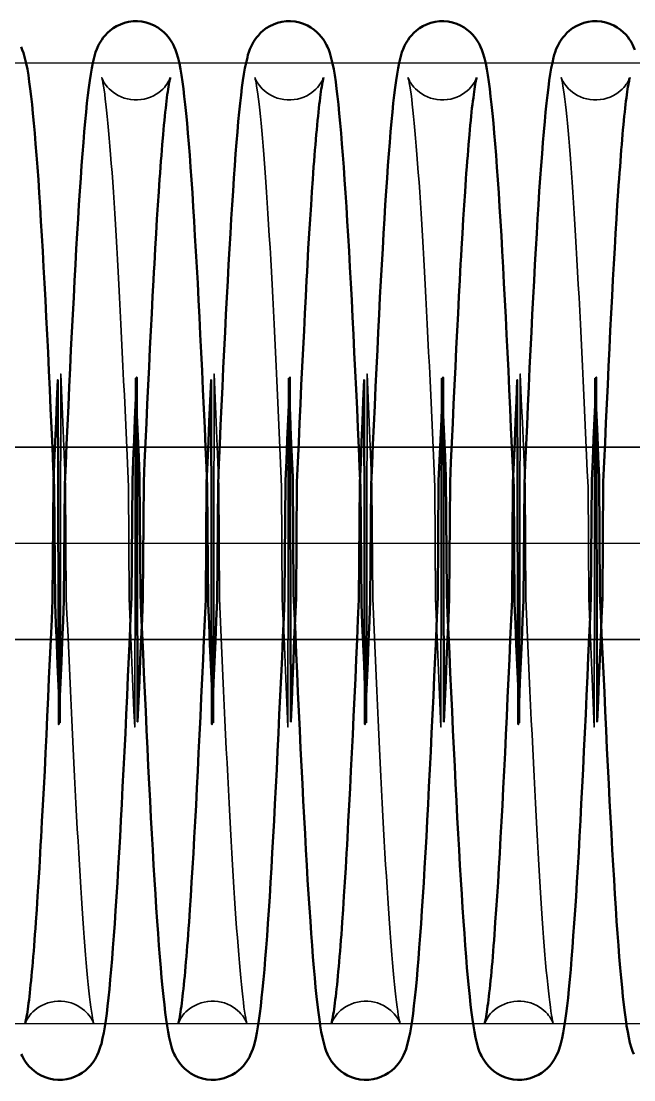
# Model space of a CAD drawing. Header units: millimetres. Extents: x 1448 to 104164, y -19509 to -89.
# Drawn here: x 58610.1 to 58673.9, y -3869 to -3758.8 of the extents above; entities that cross this region are included whole.
import ezdxf

# ---------------------------------------------------------------- set-up
doc = ezdxf.new("R2010")
doc.units = ezdxf.units.MM
doc.header["$LTSCALE"] = 60
doc.header["$MEASUREMENT"] = 0
doc.linetypes.add('CEN', pattern=[62, 60, -1, 0, -1])
doc.layers.get('0').update_dxf_attribs({"linetype": 'CONTINUOUS'})
doc.layers.add('cen', color=14, linetype='CONTINUOUS')
doc.layers.add('가려진 것(ISO)', color=7, linetype='CONTINUOUS', lineweight=35)
doc.layers.add('가시적인 것(ISO)', color=7, linetype='CONTINUOUS', lineweight=50)

# ---------------------------------------------------------------- blocks, each defined once
blk = doc.blocks.new('토션스프링 3')
at = {"layer": '가려진 것(ISO)', "flags": 128}
for points in [[(21462097.17, -50952857.63), (21462097.17, -50952857.65), (21462097.2, -50952857.7), (21462097.24, -50952857.81), (21462097.32, -50952857.97), (21462097.38, -50952858.08), (21462097.45, -50952858.2), (21462097.54, -50952858.33), (21462097.66, -50952858.48), (21462097.8, -50952858.65), (21462097.97, -50952858.83), (21462098.16, -50952859.01), (21462098.39, -50952859.19), (21462098.64, -50952859.36), (21462098.93, -50952859.52), (21462099.23, -50952859.66), (21462099.55, -50952859.77), (21462099.89, -50952859.86), (21462100.24, -50952859.92), (21462100.59, -50952859.95), (21462100.95, -50952859.95), (21462101.3, -50952859.91), (21462101.65, -50952859.85), (21462101.98, -50952859.76), (21462102.3, -50952859.63), (21462102.6, -50952859.49), (21462102.88, -50952859.33), (21462103.13, -50952859.16), (21462103.35, -50952858.98), (21462103.54, -50952858.8), (21462103.7, -50952858.62), (21462103.84, -50952858.46), (21462103.95, -50952858.31), (21462104.04, -50952858.17), (21462104.11, -50952858.05), (21462104.17, -50952857.95), (21462104.21, -50952857.87), (21462104.27, -50952857.74), (21462104.29, -50952857.67), (21462104.31, -50952857.63), (21462104.31, -50952857.64), (21462104.3, -50952857.67), (21462104.28, -50952857.73), (21462104.26, -50952857.81), (21462104.24, -50952857.91), (21462104.19, -50952858.17), (21462104.13, -50952858.51), (21462104.07, -50952858.9), (21462104, -50952859.35), (21462103.94, -50952859.86), (21462103.87, -50952860.42), (21462103.8, -50952861.02), (21462103.73, -50952861.68), (21462103.66, -50952862.38), (21462103.59, -50952863.13), (21462103.52, -50952863.93), (21462103.45, -50952864.76), (21462103.38, -50952865.64), (21462103.31, -50952866.56), (21462103.24, -50952867.53), (21462103.17, -50952868.53), (21462103.1, -50952869.57), (21462103.03, -50952870.66), (21462102.95, -50952871.77), (21462102.88, -50952872.93), (21462102.81, -50952874.11), (21462102.74, -50952875.33), (21462102.67, -50952876.58), (21462102.6, -50952877.86), (21462102.53, -50952879.18), (21462102.45, -50952880.53), (21462102.38, -50952881.91), (21462102.31, -50952883.31), (21462102.24, -50952884.74), (21462102.17, -50952886.2), (21462102.1, -50952887.68), (21462102.03, -50952889.18), (21462101.95, -50952890.7), (21462101.88, -50952892.24), (21462101.81, -50952893.79), (21462101.74, -50952895.37), (21462101.67, -50952896.97), (21462101.6, -50952898.58), (21462101.52, -50952900.21), (21462101.45, -50952911.85), (21462101.38, -50952913.5), (21462101.31, -50952915.16), (21462101.24, -50952916.83), (21462101.17, -50952918.5), (21462101.1, -50952920.18), (21462101.02, -50952921.86), (21462100.95, -50952923.54), (21462100.88, -50952925.23), (21462100.81, -50952888.93), (21462100.74, -50952890.62)], [(21462113.12, -50952857.63), (21462113.12, -50952857.65), (21462113.14, -50952857.7), (21462113.19, -50952857.81), (21462113.26, -50952857.97), (21462113.32, -50952858.07), (21462113.4, -50952858.19), (21462113.49, -50952858.33), (21462113.6, -50952858.48), (21462113.74, -50952858.65), (21462113.91, -50952858.82), (21462114.1, -50952859), (21462114.33, -50952859.18), (21462114.58, -50952859.35), (21462114.86, -50952859.51), (21462115.17, -50952859.65), (21462115.49, -50952859.77), (21462115.82, -50952859.86), (21462116.17, -50952859.92), (21462116.53, -50952859.95), (21462116.88, -50952859.95), (21462117.24, -50952859.92), (21462117.59, -50952859.85), (21462117.92, -50952859.76), (21462118.24, -50952859.64), (21462118.54, -50952859.49), (21462118.82, -50952859.33), (21462119.07, -50952859.16), (21462119.29, -50952858.98), (21462119.48, -50952858.8), (21462119.65, -50952858.62), (21462119.78, -50952858.46), (21462119.89, -50952858.31), (21462119.98, -50952858.17), (21462120.06, -50952858.06), (21462120.11, -50952857.95), (21462120.15, -50952857.87), (21462120.21, -50952857.74), (21462120.24, -50952857.67), (21462120.25, -50952857.63), (21462120.25, -50952857.63), (21462120.24, -50952857.67), (21462120.23, -50952857.73), (21462120.21, -50952857.81), (21462120.19, -50952857.91), (21462120.13, -50952858.17), (21462120.08, -50952858.51), (21462120.01, -50952858.9), (21462119.95, -50952859.35), (21462119.88, -50952859.86), (21462119.82, -50952860.41), (21462119.75, -50952861.02), (21462119.68, -50952861.68), (21462119.61, -50952862.38), (21462119.54, -50952863.13), (21462119.47, -50952863.92), (21462119.4, -50952864.76), (21462119.33, -50952865.64), (21462119.26, -50952866.56), (21462119.19, -50952867.52), (21462119.11, -50952868.53), (21462119.04, -50952869.57), (21462118.97, -50952870.65), (21462118.9, -50952871.77), (21462118.83, -50952872.92), (21462118.76, -50952874.11), (21462118.69, -50952875.33), (21462118.62, -50952876.58), (21462118.54, -50952877.86), (21462118.47, -50952879.18), (21462118.4, -50952880.53), (21462118.33, -50952881.9), (21462118.26, -50952883.31), (21462118.19, -50952884.74), (21462118.12, -50952886.2), (21462118.04, -50952887.68), (21462117.97, -50952889.18), (21462117.9, -50952890.7), (21462117.83, -50952892.23), (21462117.76, -50952893.79), (21462117.69, -50952895.37), (21462117.62, -50952896.96), (21462117.54, -50952898.58), (21462117.47, -50952900.21), (21462117.4, -50952911.85), (21462117.33, -50952913.5), (21462117.26, -50952915.16), (21462117.19, -50952916.83), (21462117.11, -50952918.5), (21462117.04, -50952920.18), (21462116.97, -50952921.86), (21462116.9, -50952923.54), (21462116.83, -50952925.23), (21462116.76, -50952888.93), (21462116.68, -50952890.62)], [(21462129.06, -50952857.63), (21462129.07, -50952857.65), (21462129.09, -50952857.7), (21462129.13, -50952857.81), (21462129.21, -50952857.97), (21462129.27, -50952858.07), (21462129.34, -50952858.19), (21462129.43, -50952858.33), (21462129.55, -50952858.48), (21462129.69, -50952858.65), (21462129.85, -50952858.82), (21462130.05, -50952859), (21462130.28, -50952859.18), (21462130.53, -50952859.35), (21462130.81, -50952859.51), (21462131.11, -50952859.65), (21462131.43, -50952859.77), (21462131.77, -50952859.86), (21462132.12, -50952859.92), (21462132.47, -50952859.95), (21462132.83, -50952859.95), (21462133.19, -50952859.92), (21462133.53, -50952859.85), (21462133.87, -50952859.76), (21462134.19, -50952859.64), (21462134.49, -50952859.49), (21462134.77, -50952859.33), (21462135.02, -50952859.16), (21462135.24, -50952858.98), (21462135.43, -50952858.8), (21462135.59, -50952858.62), (21462135.73, -50952858.46), (21462135.84, -50952858.31), (21462135.93, -50952858.17), (21462136, -50952858.06), (21462136.06, -50952857.95), (21462136.1, -50952857.87), (21462136.16, -50952857.74), (21462136.19, -50952857.67), (21462136.2, -50952857.63), (21462136.2, -50952857.63), (21462136.19, -50952857.67), (21462136.17, -50952857.73), (21462136.16, -50952857.81), (21462136.13, -50952857.91), (21462136.08, -50952858.17), (21462136.02, -50952858.51), (21462135.96, -50952858.9), (21462135.9, -50952859.35), (21462135.83, -50952859.86), (21462135.76, -50952860.41), (21462135.69, -50952861.02), (21462135.63, -50952861.68), (21462135.56, -50952862.38), (21462135.49, -50952863.13), (21462135.42, -50952863.92), (21462135.34, -50952864.76), (21462135.27, -50952865.64), (21462135.2, -50952866.56), (21462135.13, -50952867.52), (21462135.06, -50952868.53), (21462134.99, -50952869.57), (21462134.92, -50952870.65), (21462134.85, -50952871.77), (21462134.78, -50952872.92), (21462134.71, -50952874.11), (21462134.63, -50952875.33), (21462134.56, -50952876.58), (21462134.49, -50952877.86), (21462134.42, -50952879.18), (21462134.35, -50952880.53), (21462134.28, -50952881.9), (21462134.21, -50952883.31), (21462134.13, -50952884.74), (21462134.06, -50952886.2), (21462133.99, -50952887.68), (21462133.92, -50952889.18), (21462133.85, -50952890.7), (21462133.78, -50952892.23), (21462133.7, -50952893.79), (21462133.63, -50952895.37), (21462133.56, -50952896.96), (21462133.49, -50952898.58), (21462133.42, -50952900.21), (21462133.35, -50952911.85), (21462133.28, -50952913.5), (21462133.2, -50952915.16), (21462133.13, -50952916.83), (21462133.06, -50952918.5), (21462132.99, -50952920.18), (21462132.92, -50952921.86), (21462132.85, -50952923.54), (21462132.77, -50952925.23), (21462132.7, -50952888.93), (21462132.63, -50952890.62)], [(21462145.01, -50952857.63), (21462145.02, -50952857.65), (21462145.04, -50952857.7), (21462145.08, -50952857.81), (21462145.16, -50952857.97), (21462145.22, -50952858.07), (21462145.29, -50952858.19), (21462145.38, -50952858.33), (21462145.5, -50952858.48), (21462145.63, -50952858.65), (21462145.8, -50952858.82), (21462146, -50952859), (21462146.22, -50952859.18), (21462146.48, -50952859.35), (21462146.76, -50952859.51), (21462147.06, -50952859.65), (21462147.38, -50952859.77), (21462147.72, -50952859.86), (21462148.07, -50952859.92), (21462148.42, -50952859.95), (21462148.78, -50952859.95), (21462149.13, -50952859.92), (21462149.48, -50952859.85), (21462149.82, -50952859.76), (21462150.13, -50952859.64), (21462150.44, -50952859.49), (21462150.71, -50952859.33), (21462150.96, -50952859.16), (21462151.18, -50952858.98), (21462151.38, -50952858.8), (21462151.54, -50952858.62), (21462151.68, -50952858.46), (21462151.79, -50952858.31), (21462151.88, -50952858.17), (21462151.95, -50952858.06), (21462152, -50952857.95), (21462152.05, -50952857.87), (21462152.11, -50952857.74), (21462152.13, -50952857.67), (21462152.15, -50952857.63), (21462152.15, -50952857.63), (21462152.14, -50952857.67), (21462152.12, -50952857.73), (21462152.1, -50952857.81), (21462152.08, -50952857.91), (21462152.03, -50952858.17), (21462151.97, -50952858.51), (21462151.91, -50952858.9), (21462151.84, -50952859.35), (21462151.78, -50952859.86), (21462151.71, -50952860.41), (21462151.64, -50952861.02), (21462151.57, -50952861.68), (21462151.5, -50952862.38), (21462151.43, -50952863.13), (21462151.36, -50952863.92), (21462151.29, -50952864.76), (21462151.22, -50952865.64), (21462151.15, -50952866.56), (21462151.08, -50952867.52), (21462151.01, -50952868.53), (21462150.94, -50952869.57), (21462150.87, -50952870.65), (21462150.79, -50952871.77), (21462150.72, -50952872.92), (21462150.65, -50952874.11), (21462150.58, -50952875.33), (21462150.51, -50952876.58), (21462150.44, -50952877.86), (21462150.37, -50952879.18), (21462150.3, -50952880.53), (21462150.22, -50952881.9), (21462150.15, -50952883.31), (21462150.08, -50952884.74), (21462150.01, -50952886.2), (21462149.94, -50952887.68), (21462149.87, -50952889.18), (21462149.79, -50952890.7), (21462149.72, -50952892.23), (21462149.65, -50952893.79), (21462149.58, -50952895.37), (21462149.51, -50952896.96), (21462149.44, -50952898.58), (21462149.37, -50952900.21), (21462149.29, -50952911.85), (21462149.22, -50952913.5), (21462149.15, -50952915.16), (21462149.08, -50952916.83), (21462149.01, -50952918.5), (21462148.94, -50952920.18), (21462148.86, -50952921.86), (21462148.79, -50952923.54), (21462148.72, -50952925.23), (21462148.65, -50952888.93), (21462148.58, -50952890.62)], [(21462112.28, -50952956.08), (21462112.27, -50952956.06), (21462112.25, -50952956.01), (21462112.21, -50952955.9), (21462112.13, -50952955.74), (21462112.07, -50952955.64), (21462112, -50952955.52), (21462111.91, -50952955.38), (21462111.8, -50952955.23), (21462111.66, -50952955.06), (21462111.49, -50952954.89), (21462111.29, -50952954.71), (21462111.07, -50952954.53), (21462110.81, -50952954.36), (21462110.53, -50952954.2), (21462110.23, -50952954.06), (21462109.91, -50952953.94), (21462109.57, -50952953.85), (21462109.23, -50952953.79), (21462108.87, -50952953.76), (21462108.52, -50952953.76), (21462108.16, -50952953.79), (21462107.81, -50952953.86), (21462107.48, -50952953.95), (21462107.16, -50952954.07), (21462106.86, -50952954.21), (21462106.58, -50952954.37), (21462106.33, -50952954.55), (21462106.11, -50952954.73), (21462105.92, -50952954.91), (21462105.75, -50952955.08), (21462105.62, -50952955.25), (21462105.5, -50952955.4), (21462105.41, -50952955.53), (21462105.34, -50952955.65), (21462105.29, -50952955.75), (21462105.24, -50952955.84), (21462105.19, -50952955.97), (21462105.16, -50952956.04), (21462105.14, -50952956.08), (21462105.14, -50952956.08), (21462105.15, -50952956.04), (21462105.17, -50952955.99), (21462105.19, -50952955.9), (21462105.21, -50952955.8), (21462105.26, -50952955.54), (21462105.32, -50952955.21), (21462105.38, -50952954.82), (21462105.44, -50952954.37), (21462105.51, -50952953.86), (21462105.57, -50952953.3), (21462105.64, -50952952.69), (21462105.71, -50952952.03), (21462105.79, -50952951.32), (21462105.86, -50952950.56), (21462105.93, -50952949.77), (21462106, -50952948.93), (21462106.07, -50952948.05), (21462106.14, -50952947.13), (21462106.21, -50952946.17), (21462106.28, -50952945.16), (21462106.35, -50952944.12), (21462106.43, -50952943.03), (21462106.5, -50952941.91), (21462106.57, -50952940.76), (21462106.64, -50952939.57), (21462106.71, -50952938.35), (21462106.78, -50952937.1), (21462106.85, -50952935.82), (21462106.92, -50952934.51), (21462107, -50952933.16), (21462107.07, -50952931.78), (21462107.14, -50952930.38), (21462107.21, -50952928.95), (21462107.28, -50952927.49), (21462107.35, -50952926.01), (21462107.43, -50952924.51), (21462107.5, -50952922.99), (21462107.57, -50952921.45), (21462107.64, -50952919.89), (21462107.71, -50952918.32), (21462107.78, -50952916.73), (21462107.85, -50952915.12), (21462107.92, -50952913.49), (21462108, -50952911.85), (21462108.07, -50952900.2), (21462108.14, -50952898.54), (21462108.21, -50952896.87), (21462108.28, -50952895.2), (21462108.35, -50952893.52), (21462108.43, -50952891.84), (21462108.5, -50952890.16), (21462108.57, -50952888.47), (21462108.64, -50952924.78), (21462108.71, -50952923.09)], [(21462128.23, -50952956.08), (21462128.22, -50952956.06), (21462128.2, -50952956.01), (21462128.16, -50952955.9), (21462128.08, -50952955.74), (21462128.02, -50952955.64), (21462127.95, -50952955.52), (21462127.86, -50952955.38), (21462127.74, -50952955.23), (21462127.6, -50952955.06), (21462127.44, -50952954.89), (21462127.24, -50952954.71), (21462127.02, -50952954.53), (21462126.76, -50952954.36), (21462126.48, -50952954.2), (21462126.18, -50952954.06), (21462125.86, -50952953.94), (21462125.52, -50952953.85), (21462125.17, -50952953.79), (21462124.82, -50952953.76), (21462124.46, -50952953.76), (21462124.11, -50952953.79), (21462123.76, -50952953.86), (21462123.43, -50952953.95), (21462123.11, -50952954.07), (21462122.81, -50952954.21), (21462122.53, -50952954.37), (21462122.28, -50952954.55), (21462122.06, -50952954.73), (21462121.86, -50952954.91), (21462121.7, -50952955.08), (21462121.56, -50952955.25), (21462121.45, -50952955.4), (21462121.36, -50952955.53), (21462121.29, -50952955.65), (21462121.23, -50952955.75), (21462121.19, -50952955.84), (21462121.13, -50952955.97), (21462121.1, -50952956.04), (21462121.09, -50952956.08), (21462121.09, -50952956.08), (21462121.1, -50952956.04), (21462121.11, -50952955.99), (21462121.13, -50952955.9), (21462121.16, -50952955.8), (21462121.21, -50952955.54), (21462121.27, -50952955.21), (21462121.33, -50952954.82), (21462121.39, -50952954.37), (21462121.45, -50952953.86), (21462121.52, -50952953.3), (21462121.59, -50952952.69), (21462121.66, -50952952.03), (21462121.73, -50952951.32), (21462121.8, -50952950.57), (21462121.88, -50952949.77), (21462121.95, -50952948.93), (21462122.02, -50952948.05), (21462122.09, -50952947.13), (21462122.16, -50952946.17), (21462122.23, -50952945.16), (21462122.3, -50952944.12), (21462122.37, -50952943.03), (21462122.44, -50952941.92), (21462122.51, -50952940.76), (21462122.59, -50952939.57), (21462122.66, -50952938.35), (21462122.73, -50952937.1), (21462122.8, -50952935.82), (21462122.87, -50952934.51), (21462122.94, -50952933.16), (21462123.01, -50952931.78), (21462123.09, -50952930.38), (21462123.16, -50952928.95), (21462123.23, -50952927.49), (21462123.3, -50952926.01), (21462123.37, -50952924.51), (21462123.44, -50952922.99), (21462123.51, -50952921.45), (21462123.59, -50952919.89), (21462123.66, -50952918.32), (21462123.73, -50952916.73), (21462123.8, -50952915.12), (21462123.87, -50952913.49), (21462123.94, -50952911.85), (21462124.02, -50952900.2), (21462124.09, -50952898.54), (21462124.16, -50952896.87), (21462124.23, -50952895.2), (21462124.3, -50952893.52), (21462124.37, -50952891.84), (21462124.44, -50952890.15), (21462124.52, -50952888.47), (21462124.59, -50952924.78), (21462124.66, -50952923.09)], [(21462144.17, -50952956.08), (21462144.17, -50952956.06), (21462144.15, -50952956.01), (21462144.1, -50952955.9), (21462144.03, -50952955.74), (21462143.97, -50952955.64), (21462143.9, -50952955.52), (21462143.8, -50952955.38), (21462143.69, -50952955.23), (21462143.55, -50952955.06), (21462143.38, -50952954.89), (21462143.19, -50952954.71), (21462142.96, -50952954.53), (21462142.71, -50952954.36), (21462142.43, -50952954.2), (21462142.13, -50952954.06), (21462141.81, -50952953.94), (21462141.47, -50952953.85), (21462141.12, -50952953.79), (21462140.76, -50952953.76), (21462140.41, -50952953.76), (21462140.06, -50952953.79), (21462139.71, -50952953.86), (21462139.37, -50952953.95), (21462139.05, -50952954.07), (21462138.75, -50952954.21), (21462138.48, -50952954.37), (21462138.22, -50952954.55), (21462138, -50952954.73), (21462137.81, -50952954.91), (21462137.65, -50952955.08), (21462137.51, -50952955.25), (21462137.4, -50952955.4), (21462137.31, -50952955.53), (21462137.24, -50952955.65), (21462137.18, -50952955.75), (21462137.14, -50952955.84), (21462137.08, -50952955.97), (21462137.05, -50952956.04), (21462137.04, -50952956.08), (21462137.04, -50952956.08), (21462137.05, -50952956.04), (21462137.06, -50952955.99), (21462137.08, -50952955.9), (21462137.1, -50952955.8), (21462137.16, -50952955.54), (21462137.21, -50952955.21), (21462137.27, -50952954.82), (21462137.34, -50952954.37), (21462137.4, -50952953.86), (21462137.47, -50952953.3), (21462137.54, -50952952.69), (21462137.61, -50952952.03), (21462137.68, -50952951.32), (21462137.75, -50952950.57), (21462137.82, -50952949.77), (21462137.89, -50952948.93), (21462137.96, -50952948.05), (21462138.03, -50952947.13), (21462138.11, -50952946.17), (21462138.18, -50952945.16), (21462138.25, -50952944.12), (21462138.32, -50952943.03), (21462138.39, -50952941.92), (21462138.46, -50952940.76), (21462138.53, -50952939.57), (21462138.6, -50952938.35), (21462138.68, -50952937.1), (21462138.75, -50952935.82), (21462138.82, -50952934.51), (21462138.89, -50952933.16), (21462138.96, -50952931.78), (21462139.03, -50952930.38), (21462139.1, -50952928.95), (21462139.18, -50952927.49), (21462139.25, -50952926.01), (21462139.32, -50952924.51), (21462139.39, -50952922.99), (21462139.46, -50952921.45), (21462139.53, -50952919.89), (21462139.6, -50952918.32), (21462139.68, -50952916.73), (21462139.75, -50952915.12), (21462139.82, -50952913.49), (21462139.89, -50952911.85), (21462139.96, -50952900.2), (21462140.03, -50952898.54), (21462140.11, -50952896.87), (21462140.18, -50952895.2), (21462140.25, -50952893.52), (21462140.32, -50952891.84), (21462140.39, -50952890.15), (21462140.46, -50952888.47), (21462140.53, -50952924.78), (21462140.61, -50952923.09)], [(21462160.12, -50952956.08), (21462160.11, -50952956.06), (21462160.09, -50952956.01), (21462160.05, -50952955.9), (21462159.97, -50952955.74), (21462159.91, -50952955.64), (21462159.84, -50952955.52), (21462159.75, -50952955.38), (21462159.64, -50952955.23), (21462159.5, -50952955.06), (21462159.33, -50952954.89), (21462159.13, -50952954.71), (21462158.91, -50952954.53), (21462158.66, -50952954.36), (21462158.38, -50952954.2), (21462158.07, -50952954.06), (21462157.75, -50952953.94), (21462157.42, -50952953.85), (21462157.07, -50952953.79), (21462156.71, -50952953.76), (21462156.36, -50952953.76), (21462156, -50952953.79), (21462155.65, -50952953.86), (21462155.32, -50952953.95), (21462155, -50952954.07), (21462154.7, -50952954.21), (21462154.42, -50952954.37), (21462154.17, -50952954.55), (21462153.95, -50952954.73), (21462153.76, -50952954.91), (21462153.59, -50952955.08), (21462153.46, -50952955.25), (21462153.34, -50952955.4), (21462153.25, -50952955.53), (21462153.18, -50952955.65), (21462153.13, -50952955.75), (21462153.08, -50952955.84), (21462153.03, -50952955.97), (21462153, -50952956.04), (21462152.98, -50952956.08), (21462152.98, -50952956.08), (21462152.99, -50952956.04), (21462153.01, -50952955.99), (21462153.03, -50952955.9), (21462153.05, -50952955.8), (21462153.1, -50952955.54), (21462153.16, -50952955.21), (21462153.22, -50952954.82), (21462153.28, -50952954.37), (21462153.35, -50952953.86), (21462153.42, -50952953.3), (21462153.48, -50952952.69), (21462153.56, -50952952.03), (21462153.63, -50952951.32), (21462153.7, -50952950.57), (21462153.77, -50952949.77), (21462153.84, -50952948.93), (21462153.91, -50952948.05), (21462153.98, -50952947.13), (21462154.05, -50952946.17), (21462154.12, -50952945.16), (21462154.19, -50952944.12), (21462154.27, -50952943.03), (21462154.34, -50952941.92), (21462154.41, -50952940.76), (21462154.48, -50952939.57), (21462154.55, -50952938.35), (21462154.62, -50952937.1), (21462154.69, -50952935.82), (21462154.76, -50952934.51), (21462154.84, -50952933.16), (21462154.91, -50952931.78), (21462154.98, -50952930.38), (21462155.05, -50952928.95), (21462155.12, -50952927.49), (21462155.19, -50952926.01), (21462155.27, -50952924.51), (21462155.34, -50952922.99), (21462155.41, -50952921.45), (21462155.48, -50952919.89), (21462155.55, -50952918.32), (21462155.62, -50952916.73), (21462155.69, -50952915.12), (21462155.77, -50952913.49), (21462155.84, -50952911.85), (21462155.91, -50952900.2), (21462155.98, -50952898.54), (21462156.05, -50952896.87), (21462156.12, -50952895.2), (21462156.2, -50952893.52), (21462156.27, -50952891.84), (21462156.34, -50952890.15), (21462156.41, -50952888.47), (21462156.48, -50952924.78), (21462156.55, -50952923.09)]]:
    blk.add_lwpolyline(points, dxfattribs=at)
at = {"layer": '가시적인 것(ISO)', "flags": 128}
for points in [[(21462096.63, -50952854.75), (21462096.77, -50952854.43), (21462096.85, -50952854.25), (21462096.95, -50952854.05), (21462097.07, -50952853.85), (21462097.22, -50952853.63), (21462097.39, -50952853.39), (21462097.6, -50952853.14), (21462097.85, -50952852.9), (21462098.14, -50952852.65), (21462098.47, -50952852.41), (21462098.84, -50952852.21), (21462099.25, -50952852.03), (21462099.68, -50952851.89), (21462100.13, -50952851.8), (21462100.58, -50952851.76), (21462101.05, -50952851.77), (21462101.51, -50952851.83), (21462101.95, -50952851.93), (21462102.37, -50952852.09), (21462102.76, -50952852.27), (21462103.12, -50952852.49), (21462103.44, -50952852.73), (21462103.71, -50952852.98), (21462103.95, -50952853.23), (21462104.15, -50952853.47), (21462104.31, -50952853.7), (21462104.45, -50952853.92), (21462104.57, -50952854.12), (21462104.67, -50952854.31), (21462104.83, -50952854.65), (21462104.95, -50952854.97), (21462105.03, -50952855.25), (21462105.1, -50952855.53), (21462105.23, -50952856.08), (21462105.35, -50952856.66), (21462105.46, -50952857.28), (21462105.56, -50952857.94), (21462105.65, -50952858.66), (21462105.75, -50952859.45), (21462105.85, -50952860.3), (21462105.94, -50952861.22), (21462106.03, -50952862.21), (21462106.13, -50952863.26), (21462106.22, -50952864.37), (21462106.31, -50952865.55), (21462106.41, -50952866.79), (21462106.5, -50952868.08), (21462106.59, -50952869.44), (21462106.68, -50952870.86), (21462106.77, -50952872.33), (21462106.86, -50952873.87), (21462106.96, -50952875.46), (21462107.05, -50952877.1), (21462107.14, -50952878.79), (21462107.23, -50952880.52), (21462107.32, -50952882.3), (21462107.41, -50952884.11), (21462107.51, -50952885.97), (21462107.6, -50952887.87), (21462107.69, -50952889.81), (21462107.78, -50952891.79), (21462107.87, -50952893.79), (21462107.96, -50952895.83), (21462108.06, -50952897.88), (21462108.15, -50952899.96), (21462108.24, -50952912.05), (21462108.33, -50952914.16), (21462108.42, -50952916.29), (21462108.51, -50952918.44), (21462108.61, -50952920.6), (21462108.7, -50952922.76), (21462108.79, -50952924.93), (21462108.88, -50952889.1), (21462108.97, -50952891.26), (21462109.06, -50952893.41), (21462109.15, -50952895.55), (21462109.25, -50952897.69), (21462109.34, -50952899.82), (21462109.43, -50952911.94), (21462109.52, -50952914.04), (21462109.61, -50952916.11), (21462109.71, -50952918.16), (21462109.8, -50952920.18), (21462109.89, -50952922.16), (21462109.98, -50952924.12), (21462110.07, -50952926.04), (21462110.16, -50952927.93), (21462110.25, -50952929.78), (21462110.35, -50952931.59), (21462110.44, -50952933.35), (21462110.53, -50952935.07), (21462110.62, -50952936.73), (21462110.67, -50952937.54), (21462110.71, -50952938.34), (21462110.8, -50952939.89), (21462110.89, -50952941.39), (21462110.98, -50952942.84), (21462111.08, -50952944.23), (21462111.17, -50952945.55), (21462111.21, -50952946.19), (21462111.26, -50952946.81), (21462111.3, -50952947.42), (21462111.35, -50952948), (21462111.39, -50952948.57), (21462111.44, -50952949.12), (21462111.48, -50952949.66), (21462111.53, -50952950.17), (21462111.57, -50952950.67), (21462111.62, -50952951.15), (21462111.66, -50952951.62), (21462111.71, -50952952.06), (21462111.75, -50952952.49), (21462111.8, -50952952.89), (21462111.84, -50952953.27), (21462111.88, -50952953.64), (21462111.93, -50952953.98), (21462111.97, -50952954.3), (21462112.01, -50952954.6), (21462112.05, -50952954.88), (21462112.09, -50952955.13), (21462112.13, -50952955.36), (21462112.17, -50952955.56), (21462112.2, -50952955.73), (21462112.23, -50952955.88), (21462112.25, -50952955.98), (21462112.27, -50952956.05), (21462112.28, -50952956.08)], [(21462108.71, -50952923.09), (21462108.8, -50952920.93), (21462108.89, -50952918.77), (21462108.99, -50952916.62), (21462109.08, -50952914.48), (21462109.17, -50952912.36), (21462109.26, -50952900.26), (21462109.35, -50952898.19), (21462109.44, -50952896.13), (21462109.54, -50952894.1), (21462109.63, -50952892.09), (21462109.72, -50952890.11), (21462109.81, -50952888.16), (21462109.9, -50952886.25), (21462109.99, -50952884.38), (21462110.09, -50952882.56), (21462110.18, -50952880.78), (21462110.27, -50952879.04), (21462110.36, -50952877.35), (21462110.45, -50952875.7), (21462110.54, -50952874.1), (21462110.64, -50952872.56), (21462110.73, -50952871.07), (21462110.82, -50952869.64), (21462110.91, -50952868.27), (21462111, -50952866.96), (21462111.1, -50952865.72), (21462111.19, -50952864.53), (21462111.28, -50952863.41), (21462111.37, -50952862.36), (21462111.47, -50952861.37), (21462111.56, -50952860.44), (21462111.66, -50952859.58), (21462111.75, -50952858.79), (21462111.85, -50952858.06), (21462111.95, -50952857.39), (21462112.05, -50952856.76), (21462112.17, -50952856.17), (21462112.3, -50952855.62), (21462112.47, -50952855.06), (21462112.58, -50952854.75), (21462112.71, -50952854.43), (21462112.8, -50952854.25), (21462112.9, -50952854.05), (21462113.02, -50952853.85), (21462113.16, -50952853.63), (21462113.34, -50952853.39), (21462113.55, -50952853.14), (21462113.8, -50952852.89), (21462114.09, -50952852.65), (21462114.42, -50952852.41), (21462114.79, -50952852.21), (21462115.19, -50952852.03), (21462115.62, -50952851.89), (21462116.07, -50952851.8), (21462116.53, -50952851.76), (21462117, -50952851.77), (21462117.45, -50952851.83), (21462117.9, -50952851.93), (21462118.32, -50952852.09), (21462118.71, -50952852.27), (21462119.07, -50952852.49), (21462119.39, -50952852.73), (21462119.66, -50952852.98), (21462119.9, -50952853.23), (21462120.09, -50952853.47), (21462120.26, -50952853.7), (21462120.4, -50952853.92), (21462120.51, -50952854.12), (21462120.62, -50952854.31), (21462120.78, -50952854.66), (21462120.89, -50952854.97), (21462120.98, -50952855.25), (21462121.05, -50952855.53), (21462121.18, -50952856.08), (21462121.3, -50952856.66), (21462121.4, -50952857.28), (21462121.5, -50952857.94), (21462121.6, -50952858.66), (21462121.7, -50952859.45), (21462121.79, -50952860.3), (21462121.89, -50952861.22), (21462121.98, -50952862.21), (21462122.07, -50952863.26), (21462122.17, -50952864.37), (21462122.26, -50952865.55), (21462122.35, -50952866.79), (21462122.44, -50952868.08), (21462122.54, -50952869.44), (21462122.63, -50952870.86), (21462122.72, -50952872.33), (21462122.81, -50952873.87), (21462122.9, -50952875.46), (21462123, -50952877.1), (21462123.09, -50952878.79), (21462123.18, -50952880.52), (21462123.27, -50952882.3), (21462123.36, -50952884.11), (21462123.45, -50952885.97), (21462123.54, -50952887.87), (21462123.64, -50952889.81), (21462123.73, -50952891.79), (21462123.82, -50952893.79), (21462123.91, -50952895.83), (21462124, -50952897.88), (21462124.09, -50952899.96), (21462124.19, -50952912.05), (21462124.28, -50952914.16), (21462124.37, -50952916.29), (21462124.46, -50952918.44), (21462124.55, -50952920.6), (21462124.64, -50952922.76), (21462124.74, -50952924.93), (21462124.83, -50952889.1), (21462124.92, -50952891.26), (21462125.01, -50952893.41), (21462125.1, -50952895.55), (21462125.19, -50952897.69), (21462125.29, -50952899.82), (21462125.38, -50952911.94), (21462125.47, -50952914.04), (21462125.56, -50952916.11), (21462125.65, -50952918.16), (21462125.74, -50952920.18), (21462125.83, -50952922.16), (21462125.93, -50952924.12), (21462126.02, -50952926.04), (21462126.11, -50952927.93), (21462126.2, -50952929.78), (21462126.29, -50952931.59), (21462126.38, -50952933.35), (21462126.48, -50952935.07), (21462126.57, -50952936.73), (21462126.61, -50952937.54), (21462126.66, -50952938.34), (21462126.75, -50952939.89), (21462126.84, -50952941.39), (21462126.93, -50952942.84), (21462127.02, -50952944.23), (21462127.11, -50952945.55), (21462127.16, -50952946.19), (21462127.2, -50952946.81), (21462127.25, -50952947.42), (21462127.3, -50952948), (21462127.34, -50952948.57), (21462127.39, -50952949.12), (21462127.43, -50952949.66), (21462127.48, -50952950.17), (21462127.52, -50952950.67), (21462127.57, -50952951.15), (21462127.61, -50952951.62), (21462127.65, -50952952.06), (21462127.7, -50952952.49), (21462127.74, -50952952.89), (21462127.79, -50952953.27), (21462127.83, -50952953.64), (21462127.87, -50952953.98), (21462127.91, -50952954.3), (21462127.96, -50952954.6), (21462128, -50952954.88), (21462128.04, -50952955.13), (21462128.08, -50952955.36), (21462128.11, -50952955.56), (21462128.15, -50952955.73), (21462128.18, -50952955.88), (21462128.2, -50952955.98), (21462128.22, -50952956.05), (21462128.23, -50952956.08)], [(21462124.66, -50952923.09), (21462124.75, -50952920.93), (21462124.84, -50952918.77), (21462124.93, -50952916.62), (21462125.03, -50952914.48), (21462125.12, -50952912.36), (21462125.21, -50952900.26), (21462125.3, -50952898.19), (21462125.39, -50952896.13), (21462125.48, -50952894.1), (21462125.57, -50952892.09), (21462125.67, -50952890.11), (21462125.76, -50952888.16), (21462125.85, -50952886.25), (21462125.94, -50952884.38), (21462126.03, -50952882.56), (21462126.12, -50952880.78), (21462126.22, -50952879.04), (21462126.31, -50952877.35), (21462126.4, -50952875.7), (21462126.49, -50952874.1), (21462126.58, -50952872.56), (21462126.68, -50952871.07), (21462126.77, -50952869.64), (21462126.86, -50952868.27), (21462126.95, -50952866.96), (21462127.04, -50952865.72), (21462127.14, -50952864.53), (21462127.23, -50952863.41), (21462127.32, -50952862.36), (21462127.42, -50952861.37), (21462127.51, -50952860.44), (21462127.6, -50952859.58), (21462127.7, -50952858.79), (21462127.79, -50952858.06), (21462127.89, -50952857.39), (21462128, -50952856.76), (21462128.12, -50952856.17), (21462128.25, -50952855.61), (21462128.41, -50952855.06), (21462128.52, -50952854.75), (21462128.66, -50952854.43), (21462128.74, -50952854.25), (21462128.85, -50952854.05), (21462128.97, -50952853.85), (21462129.11, -50952853.63), (21462129.29, -50952853.39), (21462129.5, -50952853.14), (21462129.74, -50952852.89), (21462130.04, -50952852.65), (21462130.37, -50952852.41), (21462130.74, -50952852.2), (21462131.14, -50952852.03), (21462131.57, -50952851.89), (21462132.02, -50952851.8), (21462132.48, -50952851.76), (21462132.94, -50952851.77), (21462133.4, -50952851.83), (21462133.84, -50952851.93), (21462134.27, -50952852.09), (21462134.66, -50952852.28), (21462135.02, -50952852.49), (21462135.33, -50952852.73), (21462135.61, -50952852.98), (21462135.84, -50952853.23), (21462136.04, -50952853.47), (21462136.21, -50952853.7), (21462136.34, -50952853.92), (21462136.46, -50952854.12), (21462136.56, -50952854.31), (21462136.72, -50952854.66), (21462136.84, -50952854.97), (21462136.93, -50952855.25), (21462136.99, -50952855.53), (21462137.12, -50952856.08), (21462137.24, -50952856.66), (21462137.35, -50952857.28), (21462137.45, -50952857.94), (21462137.55, -50952858.66), (21462137.64, -50952859.45), (21462137.74, -50952860.3), (21462137.83, -50952861.22), (21462137.93, -50952862.21), (21462138.02, -50952863.26), (21462138.11, -50952864.37), (21462138.21, -50952865.55), (21462138.3, -50952866.79), (21462138.39, -50952868.08), (21462138.48, -50952869.44), (21462138.57, -50952870.86), (21462138.67, -50952872.33), (21462138.76, -50952873.87), (21462138.85, -50952875.46), (21462138.94, -50952877.1), (21462139.03, -50952878.79), (21462139.13, -50952880.52), (21462139.22, -50952882.3), (21462139.31, -50952884.11), (21462139.4, -50952885.97), (21462139.49, -50952887.87), (21462139.58, -50952889.81), (21462139.68, -50952891.79), (21462139.77, -50952893.79), (21462139.86, -50952895.83), (21462139.95, -50952897.88), (21462140.04, -50952899.96), (21462140.13, -50952912.05), (21462140.22, -50952914.16), (21462140.32, -50952916.29), (21462140.41, -50952918.44), (21462140.5, -50952920.6), (21462140.59, -50952922.76), (21462140.68, -50952924.93), (21462140.77, -50952889.1), (21462140.87, -50952891.26), (21462140.96, -50952893.41), (21462141.05, -50952895.55), (21462141.14, -50952897.69), (21462141.23, -50952899.82), (21462141.32, -50952911.94), (21462141.42, -50952914.04), (21462141.51, -50952916.11), (21462141.6, -50952918.16), (21462141.69, -50952920.18), (21462141.78, -50952922.16), (21462141.87, -50952924.12), (21462141.96, -50952926.04), (21462142.06, -50952927.93), (21462142.15, -50952929.78), (21462142.24, -50952931.59), (21462142.33, -50952933.35), (21462142.42, -50952935.07), (21462142.51, -50952936.73), (21462142.56, -50952937.54), (21462142.6, -50952938.34), (21462142.7, -50952939.89), (21462142.79, -50952941.39), (21462142.88, -50952942.84), (21462142.97, -50952944.23), (21462143.06, -50952945.55), (21462143.11, -50952946.19), (21462143.15, -50952946.81), (21462143.2, -50952947.42), (21462143.24, -50952948), (21462143.29, -50952948.57), (21462143.33, -50952949.12), (21462143.38, -50952949.66), (21462143.42, -50952950.17), (21462143.47, -50952950.67), (21462143.51, -50952951.15), (21462143.56, -50952951.62), (21462143.6, -50952952.06), (21462143.65, -50952952.49), (21462143.69, -50952952.89), (21462143.73, -50952953.27), (21462143.78, -50952953.64), (21462143.82, -50952953.98), (21462143.86, -50952954.3), (21462143.9, -50952954.6), (21462143.94, -50952954.88), (21462143.98, -50952955.13), (21462144.02, -50952955.36), (21462144.06, -50952955.56), (21462144.09, -50952955.73), (21462144.12, -50952955.88), (21462144.15, -50952955.98), (21462144.17, -50952956.05), (21462144.17, -50952956.08)], [(21462140.61, -50952923.09), (21462140.7, -50952920.93), (21462140.79, -50952918.77), (21462140.88, -50952916.62), (21462140.97, -50952914.48), (21462141.06, -50952912.36), (21462141.16, -50952900.26), (21462141.25, -50952898.19), (21462141.34, -50952896.13), (21462141.43, -50952894.1), (21462141.52, -50952892.09), (21462141.61, -50952890.11), (21462141.7, -50952888.16), (21462141.8, -50952886.25), (21462141.89, -50952884.38), (21462141.98, -50952882.56), (21462142.07, -50952880.78), (21462142.16, -50952879.04), (21462142.25, -50952877.35), (21462142.35, -50952875.7), (21462142.44, -50952874.1), (21462142.53, -50952872.56), (21462142.62, -50952871.07), (21462142.71, -50952869.64), (21462142.81, -50952868.27), (21462142.9, -50952866.96), (21462142.99, -50952865.72), (21462143.08, -50952864.53), (21462143.18, -50952863.41), (21462143.27, -50952862.36), (21462143.36, -50952861.37), (21462143.46, -50952860.44), (21462143.55, -50952859.58), (21462143.64, -50952858.79), (21462143.74, -50952858.06), (21462143.84, -50952857.39), (21462143.95, -50952856.76), (21462144.07, -50952856.17), (21462144.2, -50952855.61), (21462144.36, -50952855.06), (21462144.47, -50952854.75), (21462144.61, -50952854.42), (21462144.69, -50952854.25), (21462144.79, -50952854.05), (21462144.91, -50952853.85), (21462145.06, -50952853.63), (21462145.23, -50952853.39), (21462145.44, -50952853.14), (21462145.69, -50952852.89), (21462145.98, -50952852.65), (21462146.32, -50952852.41), (21462146.68, -50952852.2), (21462147.09, -50952852.03), (21462147.52, -50952851.89), (21462147.97, -50952851.8), (21462148.43, -50952851.76), (21462148.89, -50952851.77), (21462149.35, -50952851.83), (21462149.79, -50952851.93), (21462150.21, -50952852.09), (21462150.61, -50952852.28), (21462150.96, -50952852.49), (21462151.28, -50952852.73), (21462151.56, -50952852.98), (21462151.79, -50952853.23), (21462151.99, -50952853.47), (21462152.15, -50952853.7), (21462152.29, -50952853.92), (21462152.41, -50952854.12), (21462152.51, -50952854.31), (21462152.67, -50952854.66), (21462152.79, -50952854.97), (21462152.87, -50952855.25), (21462152.94, -50952855.53), (21462153.07, -50952856.08), (21462153.19, -50952856.66), (21462153.3, -50952857.28), (21462153.4, -50952857.94), (21462153.49, -50952858.66), (21462153.59, -50952859.45), (21462153.69, -50952860.3), (21462153.78, -50952861.22), (21462153.88, -50952862.21), (21462153.97, -50952863.26), (21462154.06, -50952864.37), (21462154.15, -50952865.55), (21462154.25, -50952866.79), (21462154.34, -50952868.08), (21462154.43, -50952869.44), (21462154.52, -50952870.86), (21462154.61, -50952872.33), (21462154.71, -50952873.87), (21462154.8, -50952875.46), (21462154.89, -50952877.1), (21462154.98, -50952878.79), (21462155.07, -50952880.52), (21462155.16, -50952882.3), (21462155.26, -50952884.11), (21462155.35, -50952885.97), (21462155.44, -50952887.87), (21462155.53, -50952889.81), (21462155.62, -50952891.79), (21462155.71, -50952893.79), (21462155.81, -50952895.83), (21462155.9, -50952897.88), (21462155.99, -50952899.96), (21462156.08, -50952912.05), (21462156.17, -50952914.16), (21462156.26, -50952916.29), (21462156.35, -50952918.44), (21462156.45, -50952920.6), (21462156.54, -50952922.76), (21462156.63, -50952924.93), (21462156.72, -50952889.1), (21462156.81, -50952891.26), (21462156.9, -50952893.41), (21462157, -50952895.55), (21462157.09, -50952897.69), (21462157.18, -50952899.82), (21462157.27, -50952911.94), (21462157.36, -50952914.04), (21462157.45, -50952916.11), (21462157.55, -50952918.16), (21462157.64, -50952920.18), (21462157.73, -50952922.16), (21462157.82, -50952924.12), (21462157.91, -50952926.04), (21462158, -50952927.93), (21462158.09, -50952929.78), (21462158.19, -50952931.59), (21462158.28, -50952933.35), (21462158.37, -50952935.07), (21462158.46, -50952936.73), (21462158.51, -50952937.54), (21462158.55, -50952938.34), (21462158.64, -50952939.89), (21462158.73, -50952941.39), (21462158.83, -50952942.84), (21462158.92, -50952944.23), (21462159.01, -50952945.55), (21462159.05, -50952946.19), (21462159.1, -50952946.81), (21462159.14, -50952947.42), (21462159.19, -50952948), (21462159.23, -50952948.57), (21462159.28, -50952949.12), (21462159.32, -50952949.66), (21462159.37, -50952950.17), (21462159.41, -50952950.67), (21462159.46, -50952951.15), (21462159.5, -50952951.62), (21462159.55, -50952952.06), (21462159.59, -50952952.49), (21462159.64, -50952952.89), (21462159.68, -50952953.27), (21462159.72, -50952953.64), (21462159.77, -50952953.98), (21462159.81, -50952954.3), (21462159.85, -50952954.6), (21462159.89, -50952954.88), (21462159.93, -50952955.13), (21462159.97, -50952955.36), (21462160.01, -50952955.56), (21462160.04, -50952955.73), (21462160.07, -50952955.88), (21462160.1, -50952955.98), (21462160.11, -50952956.05), (21462160.12, -50952956.08)], [(21462156.55, -50952923.09), (21462156.64, -50952920.93), (21462156.74, -50952918.77), (21462156.83, -50952916.62), (21462156.92, -50952914.48), (21462157.01, -50952912.36), (21462157.1, -50952900.26), (21462157.19, -50952898.19), (21462157.28, -50952896.13), (21462157.38, -50952894.1), (21462157.47, -50952892.09), (21462157.56, -50952890.11), (21462157.65, -50952888.16), (21462157.74, -50952886.25), (21462157.84, -50952884.38), (21462157.93, -50952882.56), (21462158.02, -50952880.78), (21462158.11, -50952879.04), (21462158.2, -50952877.35), (21462158.29, -50952875.7), (21462158.39, -50952874.1), (21462158.48, -50952872.56), (21462158.57, -50952871.07), (21462158.66, -50952869.64), (21462158.75, -50952868.27), (21462158.85, -50952866.96), (21462158.94, -50952865.72), (21462159.03, -50952864.53), (21462159.12, -50952863.41), (21462159.22, -50952862.36), (21462159.31, -50952861.37), (21462159.4, -50952860.44), (21462159.5, -50952859.58), (21462159.59, -50952858.79), (21462159.69, -50952858.06), (21462159.79, -50952857.39), (21462159.89, -50952856.76), (21462160.01, -50952856.17), (21462160.14, -50952855.61), (21462160.31, -50952855.06), (21462160.42, -50952854.75), (21462160.55, -50952854.42)], [(21462100.74, -50952890.62), (21462100.65, -50952892.78), (21462100.55, -50952894.94), (21462100.46, -50952897.09), (21462100.37, -50952899.22), (21462100.28, -50952911.34), (21462100.19, -50952913.43), (21462100.1, -50952915.51), (21462100.01, -50952917.57), (21462099.91, -50952919.6), (21462099.82, -50952921.61), (21462099.73, -50952923.59), (21462099.64, -50952925.54), (21462099.55, -50952927.45), (21462099.46, -50952929.31), (21462099.36, -50952931.13), (21462099.27, -50952932.91), (21462099.18, -50952934.65), (21462099.09, -50952936.35), (21462099, -50952938), (21462098.91, -50952939.59), (21462098.81, -50952941.14), (21462098.72, -50952942.62), (21462098.63, -50952944.05), (21462098.54, -50952945.42), (21462098.45, -50952946.72), (21462098.35, -50952947.97), (21462098.26, -50952949.15), (21462098.17, -50952950.28), (21462098.08, -50952951.34), (21462097.98, -50952952.33), (21462097.89, -50952953.26), (21462097.79, -50952954.13), (21462097.7, -50952954.93), (21462097.6, -50952955.66), (21462097.5, -50952956.33), (21462097.39, -50952956.95), (21462097.28, -50952957.54), (21462097.15, -50952958.09), (21462097, -50952958.64), (21462096.89, -50952958.95), (21462096.75, -50952959.28)], [(21462116.68, -50952890.62), (21462116.59, -50952892.78), (21462116.5, -50952894.94), (21462116.41, -50952897.09), (21462116.32, -50952899.22), (21462116.23, -50952911.34), (21462116.14, -50952913.43), (21462116.04, -50952915.51), (21462115.95, -50952917.57), (21462115.86, -50952919.6), (21462115.77, -50952921.61), (21462115.68, -50952923.59), (21462115.59, -50952925.54), (21462115.49, -50952927.45), (21462115.4, -50952929.31), (21462115.31, -50952931.13), (21462115.22, -50952932.91), (21462115.13, -50952934.65), (21462115.04, -50952936.35), (21462114.94, -50952938), (21462114.85, -50952939.59), (21462114.76, -50952941.14), (21462114.67, -50952942.62), (21462114.58, -50952944.05), (21462114.49, -50952945.42), (21462114.39, -50952946.72), (21462114.3, -50952947.97), (21462114.21, -50952949.15), (21462114.12, -50952950.27), (21462114.02, -50952951.33), (21462113.93, -50952952.33), (21462113.83, -50952953.26), (21462113.74, -50952954.13), (21462113.64, -50952954.93), (21462113.55, -50952955.66), (21462113.45, -50952956.33), (21462113.34, -50952956.95), (21462113.22, -50952957.54), (21462113.09, -50952958.09), (21462112.95, -50952958.65), (21462112.85, -50952958.95), (21462112.7, -50952959.28), (21462112.61, -50952959.46), (21462112.5, -50952959.66), (21462112.38, -50952959.86), (21462112.23, -50952960.08), (21462112.06, -50952960.32), (21462111.85, -50952960.57), (21462111.6, -50952960.82), (21462111.31, -50952961.06), (21462110.97, -50952961.3), (21462110.6, -50952961.51), (21462110.2, -50952961.68), (21462109.77, -50952961.82), (21462109.32, -50952961.91), (21462108.86, -50952961.95), (21462108.4, -50952961.94), (21462107.94, -50952961.88), (21462107.5, -50952961.77), (21462107.08, -50952961.62), (21462106.68, -50952961.43), (21462106.33, -50952961.21), (21462106.01, -50952960.98), (21462105.73, -50952960.73), (21462105.5, -50952960.48), (21462105.3, -50952960.23), (21462105.14, -50952960.01), (21462105, -50952959.79), (21462104.89, -50952959.59), (21462104.79, -50952959.4), (21462104.64, -50952959.06), (21462104.53, -50952958.75), (21462104.35, -50952958.18), (21462104.21, -50952957.62), (21462104.1, -50952957.05), (21462103.99, -50952956.44), (21462103.89, -50952955.78), (21462103.8, -50952955.05), (21462103.7, -50952954.26), (21462103.6, -50952953.41), (21462103.51, -50952952.5), (21462103.42, -50952951.52), (21462103.32, -50952950.48), (21462103.23, -50952949.37), (21462103.14, -50952948.19), (21462103.05, -50952946.95), (21462102.95, -50952945.64), (21462102.86, -50952944.28), (21462102.77, -50952942.86), (21462102.68, -50952941.38), (21462102.59, -50952939.85), (21462102.49, -50952938.26), (21462102.4, -50952936.63), (21462102.31, -50952934.95), (21462102.22, -50952933.22), (21462102.13, -50952931.44), (21462102.04, -50952929.61), (21462101.94, -50952927.75), (21462101.85, -50952925.84), (21462101.76, -50952923.9), (21462101.67, -50952921.94), (21462101.58, -50952919.94), (21462101.49, -50952917.92), (21462101.39, -50952915.87), (21462101.3, -50952913.79), (21462101.21, -50952911.68), (21462101.12, -50952899.56), (21462101.03, -50952897.43), (21462100.94, -50952895.28), (21462100.84, -50952893.13), (21462100.75, -50952890.98), (21462100.66, -50952888.82), (21462100.57, -50952924.66), (21462100.48, -50952922.5), (21462100.39, -50952920.34), (21462100.3, -50952918.18), (21462100.2, -50952916.04), (21462100.11, -50952913.91), (21462100.02, -50952911.79), (21462099.93, -50952899.7), (21462099.84, -50952897.64), (21462099.75, -50952895.6), (21462099.65, -50952893.58), (21462099.56, -50952891.58), (21462099.47, -50952889.62), (21462099.38, -50952887.69), (21462099.29, -50952885.8), (21462099.2, -50952883.95), (21462099.11, -50952882.15), (21462099.01, -50952880.39), (21462098.92, -50952878.68), (21462098.83, -50952877.02), (21462098.74, -50952875.4), (21462098.65, -50952873.84), (21462098.56, -50952872.33), (21462098.47, -50952870.89), (21462098.37, -50952869.5), (21462098.33, -50952868.83), (21462098.28, -50952868.18), (21462098.24, -50952867.54), (21462098.19, -50952866.92), (21462098.15, -50952866.32), (21462098.1, -50952865.73), (21462098.06, -50952865.16), (21462098.01, -50952864.6), (21462097.97, -50952864.07), (21462097.92, -50952863.55), (21462097.88, -50952863.05), (21462097.83, -50952862.56), (21462097.79, -50952862.1), (21462097.74, -50952861.65), (21462097.7, -50952861.23), (21462097.65, -50952860.82), (21462097.61, -50952860.44), (21462097.57, -50952860.07), (21462097.52, -50952859.73), (21462097.48, -50952859.41), (21462097.44, -50952859.11), (21462097.4, -50952858.83), (21462097.36, -50952858.58), (21462097.32, -50952858.35), (21462097.28, -50952858.15), (21462097.25, -50952857.97), (21462097.22, -50952857.83), (21462097.19, -50952857.72), (21462097.18, -50952857.66), (21462097.17, -50952857.63)], [(21462132.63, -50952890.62), (21462132.54, -50952892.78), (21462132.45, -50952894.94), (21462132.36, -50952897.09), (21462132.26, -50952899.22), (21462132.17, -50952911.34), (21462132.08, -50952913.43), (21462131.99, -50952915.51), (21462131.9, -50952917.57), (21462131.81, -50952919.6), (21462131.72, -50952921.61), (21462131.62, -50952923.59), (21462131.53, -50952925.54), (21462131.44, -50952927.45), (21462131.35, -50952929.31), (21462131.26, -50952931.13), (21462131.17, -50952932.91), (21462131.07, -50952934.65), (21462130.98, -50952936.35), (21462130.89, -50952938), (21462130.8, -50952939.59), (21462130.71, -50952941.14), (21462130.62, -50952942.62), (21462130.52, -50952944.05), (21462130.43, -50952945.42), (21462130.34, -50952946.72), (21462130.25, -50952947.97), (21462130.16, -50952949.15), (21462130.06, -50952950.28), (21462129.97, -50952951.34), (21462129.88, -50952952.33), (21462129.78, -50952953.26), (21462129.69, -50952954.13), (21462129.59, -50952954.93), (21462129.49, -50952955.66), (21462129.39, -50952956.33), (21462129.29, -50952956.95), (21462129.17, -50952957.54), (21462129.04, -50952958.09), (21462128.9, -50952958.65), (21462128.79, -50952958.95), (21462128.65, -50952959.28), (21462128.56, -50952959.46), (21462128.45, -50952959.66), (21462128.32, -50952959.86), (21462128.18, -50952960.08), (21462128, -50952960.32), (21462127.79, -50952960.57), (21462127.55, -50952960.82), (21462127.25, -50952961.06), (21462126.92, -50952961.29), (21462126.55, -50952961.5), (21462126.15, -50952961.68), (21462125.72, -50952961.82), (21462125.27, -50952961.91), (21462124.81, -50952961.95), (21462124.35, -50952961.94), (21462123.89, -50952961.88), (21462123.45, -50952961.78), (21462123.03, -50952961.62), (21462122.63, -50952961.44), (21462122.28, -50952961.22), (21462121.96, -50952960.98), (21462121.68, -50952960.73), (21462121.45, -50952960.48), (21462121.25, -50952960.24), (21462121.09, -50952960.01), (21462120.95, -50952959.79), (21462120.84, -50952959.59), (21462120.74, -50952959.4), (21462120.59, -50952959.06), (21462120.47, -50952958.75), (21462120.38, -50952958.46), (21462120.3, -50952958.19), (21462120.17, -50952957.63), (21462120.05, -50952957.05), (21462119.94, -50952956.43), (21462119.84, -50952955.76), (21462119.74, -50952955.04), (21462119.65, -50952954.26), (21462119.55, -50952953.42), (21462119.46, -50952952.5), (21462119.36, -50952951.52), (21462119.27, -50952950.48), (21462119.18, -50952949.37), (21462119.09, -50952948.2), (21462118.99, -50952946.97), (21462118.9, -50952945.67), (21462118.81, -50952944.31), (21462118.72, -50952942.89), (21462118.63, -50952941.41), (21462118.53, -50952939.87), (21462118.44, -50952938.29), (21462118.35, -50952936.65), (21462118.26, -50952934.97), (21462118.17, -50952933.24), (21462118.08, -50952931.47), (21462117.98, -50952929.65), (21462117.89, -50952927.79), (21462117.8, -50952925.88), (21462117.71, -50952923.94), (21462117.62, -50952921.97), (21462117.53, -50952919.97), (21462117.43, -50952917.94), (21462117.34, -50952915.89), (21462117.25, -50952913.82), (21462117.16, -50952911.72), (21462117.07, -50952899.61), (21462116.98, -50952897.47), (21462116.88, -50952895.33), (21462116.79, -50952893.17), (21462116.7, -50952891.01), (21462116.61, -50952888.84), (21462116.52, -50952924.68), (21462116.43, -50952922.52), (21462116.34, -50952920.37), (21462116.24, -50952918.22), (21462116.15, -50952916.08), (21462116.06, -50952913.95), (21462115.97, -50952911.83), (21462115.88, -50952899.74), (21462115.79, -50952897.66), (21462115.69, -50952895.62), (21462115.6, -50952893.6), (21462115.51, -50952891.61), (21462115.42, -50952889.66), (21462115.33, -50952887.73), (21462115.24, -50952885.84), (21462115.15, -50952883.99), (21462115.05, -50952882.18), (21462114.96, -50952880.41), (21462114.87, -50952878.7), (21462114.82, -50952877.86), (21462114.78, -50952877.04), (21462114.73, -50952876.23), (21462114.69, -50952875.43), (21462114.6, -50952873.87), (21462114.51, -50952872.36), (21462114.41, -50952870.91), (21462114.32, -50952869.52), (21462114.23, -50952868.2), (21462114.19, -50952867.56), (21462114.14, -50952866.93), (21462114.1, -50952866.33), (21462114.05, -50952865.74), (21462114.01, -50952865.17), (21462113.96, -50952864.62), (21462113.87, -50952863.56), (21462113.82, -50952863.06), (21462113.78, -50952862.58), (21462113.73, -50952862.11), (21462113.69, -50952861.66), (21462113.64, -50952861.23), (21462113.6, -50952860.82), (21462113.55, -50952860.44), (21462113.51, -50952860.07), (21462113.46, -50952859.72), (21462113.42, -50952859.4), (21462113.38, -50952859.1), (21462113.34, -50952858.83), (21462113.3, -50952858.58), (21462113.27, -50952858.35), (21462113.23, -50952858.15), (21462113.2, -50952857.98), (21462113.17, -50952857.83), (21462113.14, -50952857.72), (21462113.12, -50952857.65), (21462113.12, -50952857.63)], [(21462148.58, -50952890.62), (21462148.49, -50952892.78), (21462148.4, -50952894.94), (21462148.3, -50952897.09), (21462148.21, -50952899.22), (21462148.12, -50952911.34), (21462148.03, -50952913.43), (21462147.94, -50952915.51), (21462147.85, -50952917.57), (21462147.75, -50952919.6), (21462147.66, -50952921.61), (21462147.57, -50952923.59), (21462147.48, -50952925.54), (21462147.39, -50952927.45), (21462147.3, -50952929.31), (21462147.2, -50952931.13), (21462147.11, -50952932.91), (21462147.02, -50952934.65), (21462146.93, -50952936.35), (21462146.84, -50952938), (21462146.75, -50952939.59), (21462146.65, -50952941.14), (21462146.56, -50952942.62), (21462146.47, -50952944.05), (21462146.38, -50952945.42), (21462146.29, -50952946.72), (21462146.19, -50952947.97), (21462146.1, -50952949.15), (21462146.01, -50952950.28), (21462145.92, -50952951.34), (21462145.82, -50952952.33), (21462145.73, -50952953.26), (21462145.63, -50952954.13), (21462145.54, -50952954.93), (21462145.44, -50952955.66), (21462145.34, -50952956.33), (21462145.23, -50952956.95), (21462145.12, -50952957.54), (21462144.99, -50952958.09), (21462144.85, -50952958.65), (21462144.74, -50952958.95), (21462144.6, -50952959.28), (21462144.5, -50952959.46), (21462144.4, -50952959.66), (21462144.27, -50952959.86), (21462144.13, -50952960.08), (21462143.95, -50952960.32), (21462143.74, -50952960.57), (21462143.49, -50952960.82), (21462143.2, -50952961.06), (21462142.87, -50952961.29), (21462142.5, -50952961.5), (21462142.1, -50952961.68), (21462141.67, -50952961.82), (21462141.22, -50952961.91), (21462140.76, -50952961.95), (21462140.29, -50952961.94), (21462139.84, -50952961.88), (21462139.4, -50952961.78), (21462138.97, -50952961.62), (21462138.58, -50952961.44), (21462138.22, -50952961.22), (21462137.91, -50952960.98), (21462137.63, -50952960.73), (21462137.39, -50952960.48), (21462137.2, -50952960.24), (21462137.03, -50952960.01), (21462136.9, -50952959.79), (21462136.78, -50952959.59), (21462136.69, -50952959.4), (21462136.54, -50952959.06), (21462136.42, -50952958.75), (21462136.33, -50952958.46), (21462136.25, -50952958.19), (21462136.11, -50952957.63), (21462135.99, -50952957.05), (21462135.88, -50952956.43), (21462135.78, -50952955.77), (21462135.69, -50952955.05), (21462135.59, -50952954.27), (21462135.5, -50952953.42), (21462135.4, -50952952.5), (21462135.31, -50952951.52), (21462135.22, -50952950.48), (21462135.13, -50952949.37), (21462135.03, -50952948.2), (21462134.94, -50952946.97), (21462134.85, -50952945.67), (21462134.76, -50952944.31), (21462134.66, -50952942.89), (21462134.57, -50952941.41), (21462134.48, -50952939.87), (21462134.39, -50952938.29), (21462134.3, -50952936.65), (21462134.2, -50952934.97), (21462134.11, -50952933.24), (21462134.02, -50952931.47), (21462133.93, -50952929.65), (21462133.84, -50952927.79), (21462133.75, -50952925.88), (21462133.66, -50952923.94), (21462133.56, -50952921.97), (21462133.47, -50952919.97), (21462133.38, -50952917.94), (21462133.29, -50952915.89), (21462133.2, -50952913.82), (21462133.11, -50952911.72), (21462133.01, -50952899.61), (21462132.92, -50952897.47), (21462132.83, -50952895.32), (21462132.74, -50952893.17), (21462132.65, -50952891), (21462132.56, -50952888.84), (21462132.46, -50952924.68), (21462132.37, -50952922.52), (21462132.28, -50952920.37), (21462132.19, -50952918.22), (21462132.1, -50952916.08), (21462132.01, -50952913.95), (21462131.92, -50952911.83), (21462131.82, -50952899.73), (21462131.73, -50952897.66), (21462131.64, -50952895.61), (21462131.55, -50952893.6), (21462131.46, -50952891.61), (21462131.37, -50952889.66), (21462131.28, -50952887.73), (21462131.18, -50952885.84), (21462131.09, -50952883.99), (21462131, -50952882.18), (21462130.91, -50952880.41), (21462130.82, -50952878.7), (21462130.77, -50952877.86), (21462130.73, -50952877.04), (21462130.64, -50952875.43), (21462130.54, -50952873.87), (21462130.45, -50952872.36), (21462130.36, -50952870.91), (21462130.27, -50952869.52), (21462130.18, -50952868.2), (21462130.13, -50952867.56), (21462130.09, -50952866.93), (21462130.04, -50952866.33), (21462130, -50952865.74), (21462129.95, -50952865.17), (21462129.91, -50952864.62), (21462129.82, -50952863.56), (21462129.77, -50952863.06), (21462129.72, -50952862.58), (21462129.68, -50952862.11), (21462129.63, -50952861.66), (21462129.59, -50952861.23), (21462129.54, -50952860.82), (21462129.5, -50952860.44), (21462129.45, -50952860.07), (21462129.41, -50952859.72), (21462129.37, -50952859.4), (21462129.33, -50952859.1), (21462129.29, -50952858.83), (21462129.25, -50952858.58), (21462129.21, -50952858.35), (21462129.18, -50952858.15), (21462129.14, -50952857.98), (21462129.11, -50952857.83), (21462129.09, -50952857.72), (21462129.07, -50952857.65), (21462129.06, -50952857.63)], [(21462160.54, -50952959.28), (21462160.45, -50952959.46), (21462160.34, -50952959.66), (21462160.22, -50952959.86), (21462160.07, -50952960.08), (21462159.9, -50952960.32), (21462159.69, -50952960.57), (21462159.44, -50952960.82), (21462159.15, -50952961.06), (21462158.82, -50952961.29), (21462158.45, -50952961.5), (21462158.04, -50952961.68), (21462157.61, -50952961.82), (21462157.17, -50952961.91), (21462156.71, -50952961.95), (21462156.24, -50952961.94), (21462155.79, -50952961.88), (21462155.34, -50952961.78), (21462154.92, -50952961.62), (21462154.53, -50952961.44), (21462154.17, -50952961.22), (21462153.85, -50952960.98), (21462153.58, -50952960.73), (21462153.34, -50952960.48), (21462153.14, -50952960.24), (21462152.98, -50952960.01), (21462152.84, -50952959.79), (21462152.73, -50952959.59), (21462152.63, -50952959.4), (21462152.48, -50952959.06), (21462152.37, -50952958.75), (21462152.27, -50952958.46), (21462152.19, -50952958.19), (21462152.06, -50952957.63), (21462151.94, -50952957.05), (21462151.83, -50952956.43), (21462151.73, -50952955.77), (21462151.63, -50952955.05), (21462151.54, -50952954.27), (21462151.45, -50952953.42), (21462151.35, -50952952.5), (21462151.26, -50952951.52), (21462151.16, -50952950.48), (21462151.07, -50952949.37), (21462150.98, -50952948.2), (21462150.89, -50952946.97), (21462150.8, -50952945.67), (21462150.7, -50952944.31), (21462150.61, -50952942.89), (21462150.52, -50952941.41), (21462150.43, -50952939.87), (21462150.34, -50952938.29), (21462150.24, -50952936.65), (21462150.15, -50952934.97), (21462150.06, -50952933.24), (21462149.97, -50952931.47), (21462149.88, -50952929.65), (21462149.79, -50952927.79), (21462149.69, -50952925.88), (21462149.6, -50952923.94), (21462149.51, -50952921.97), (21462149.42, -50952919.97), (21462149.33, -50952917.94), (21462149.24, -50952915.89), (21462149.14, -50952913.82), (21462149.05, -50952911.72), (21462148.96, -50952899.61), (21462148.87, -50952897.47), (21462148.78, -50952895.32), (21462148.69, -50952893.17), (21462148.59, -50952891), (21462148.5, -50952888.84), (21462148.41, -50952924.68), (21462148.32, -50952922.52), (21462148.23, -50952920.37), (21462148.14, -50952918.22), (21462148.05, -50952916.08), (21462147.95, -50952913.95), (21462147.86, -50952911.83), (21462147.77, -50952899.73), (21462147.68, -50952897.66), (21462147.59, -50952895.61), (21462147.5, -50952893.6), (21462147.41, -50952891.61), (21462147.31, -50952889.66), (21462147.22, -50952887.73), (21462147.13, -50952885.84), (21462147.04, -50952883.98), (21462146.95, -50952882.17), (21462146.86, -50952880.41), (21462146.76, -50952878.7), (21462146.72, -50952877.86), (21462146.67, -50952877.04), (21462146.58, -50952875.43), (21462146.49, -50952873.87), (21462146.4, -50952872.36), (21462146.31, -50952870.91), (21462146.22, -50952869.52), (21462146.13, -50952868.2), (21462146.08, -50952867.56), (21462146.03, -50952866.93), (21462145.99, -50952866.33), (21462145.94, -50952865.74), (21462145.9, -50952865.17), (21462145.85, -50952864.62), (21462145.76, -50952863.56), (21462145.72, -50952863.06), (21462145.67, -50952862.58), (21462145.63, -50952862.11), (21462145.58, -50952861.66), (21462145.53, -50952861.23), (21462145.49, -50952860.82), (21462145.45, -50952860.44), (21462145.4, -50952860.07), (21462145.36, -50952859.72), (21462145.32, -50952859.4), (21462145.28, -50952859.1), (21462145.24, -50952858.83), (21462145.2, -50952858.58), (21462145.16, -50952858.35), (21462145.13, -50952858.15), (21462145.09, -50952857.98), (21462145.06, -50952857.83), (21462145.03, -50952857.72), (21462145.02, -50952857.65), (21462145.01, -50952857.63)]]:
    blk.add_lwpolyline(points, dxfattribs=at)
blk = doc.blocks.new('토션스프링1234')
blk.add_blockref('토션스프링 3', (188.1, -4314.91))

msp = doc.modelspace()

# ---------------------------------------------------------------- linework, layer by layer
at = {"color": 3}
for p, q in [((51099.32, -3763.18), (60099.32, -3763.18)), ((60262.45, -3803.18), (55643.16, -3803.18)), ((56302.41, -3803.18), (60424.26, -3803.18)), ((60262.45, -3823.18), (55643.16, -3823.18)), ((56302.41, -3823.18), (60424.26, -3823.18)), ((51099.32, -3863.18), (60099.32, -3863.18))]:
    msp.add_line(p, q, dxfattribs=at)
at = {"layer": 'cen', "linetype": 'CEN'}
msp.add_line((50869.32, -3813.18), (60474.26, -3813.18), dxfattribs=at)

# ---------------------------------------------------------------- block references
at = {"xscale": -1}
msp.add_blockref('토션스프링1234', (21520958.73, 50953407.83), dxfattribs=at)

doc.saveas('drawing.dxf')
